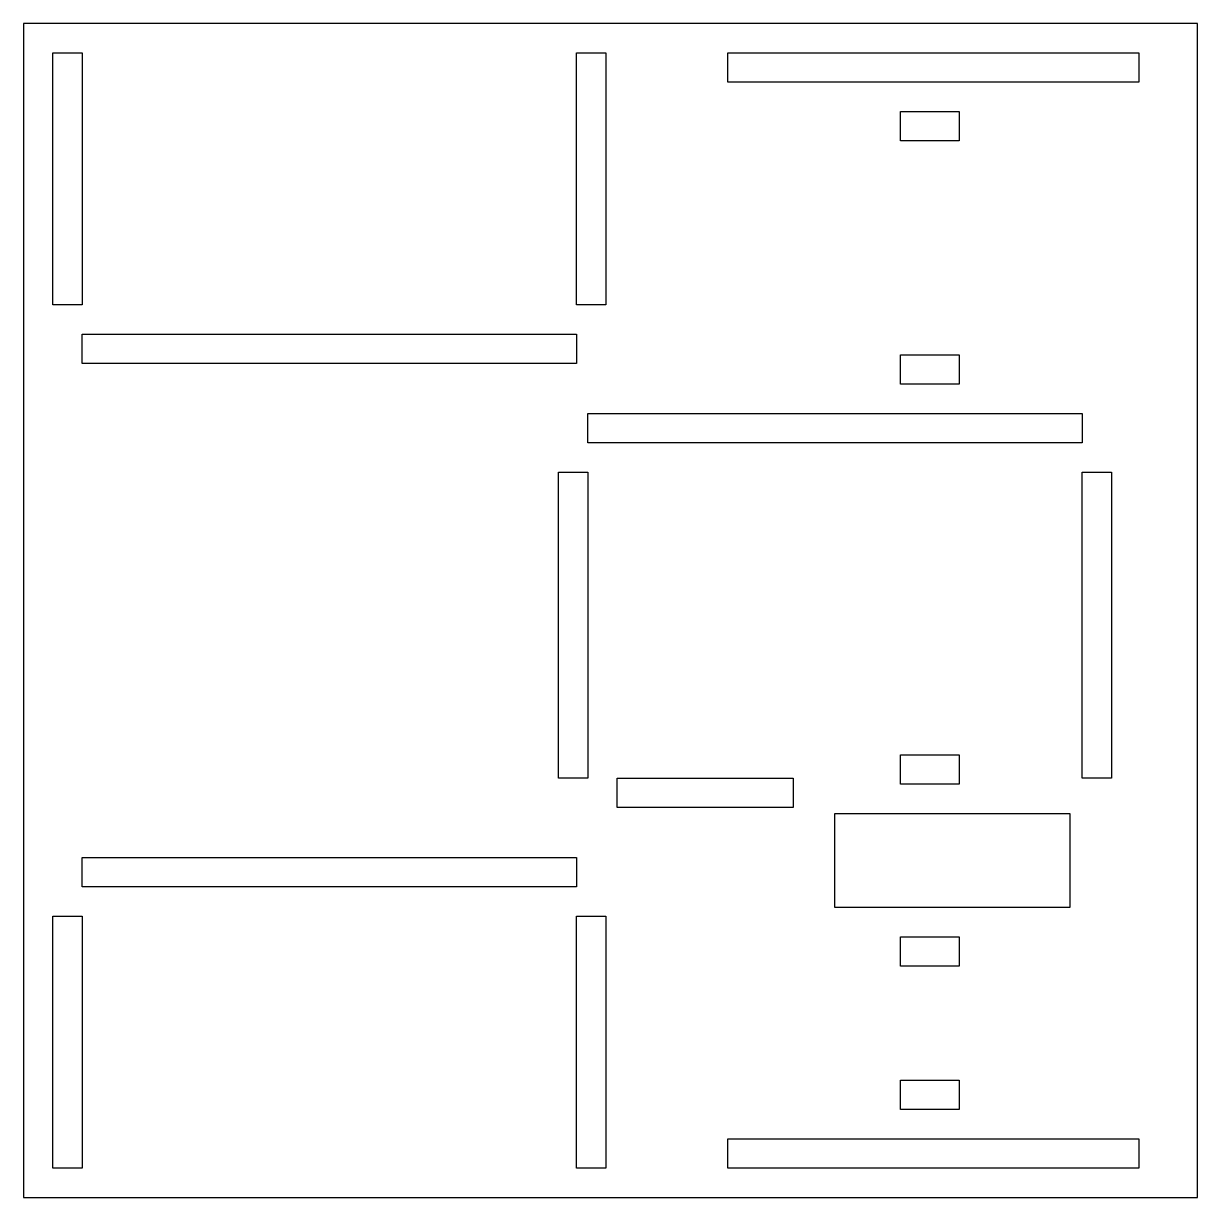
# Model space of a CAD drawing. Header units: inches. Extents: x -5.12 to -0.13, y 0 to 5.
import ezdxf

# ---------------------------------------------------------------- set-up
doc = ezdxf.new("R2010")
doc.units = ezdxf.units.IN
doc.header["$MEASUREMENT"] = 0

msp = doc.modelspace()

# ---------------------------------------------------------------- linework, layer by layer
for points in [[(-0.125, 0), (-0.125, 5), (-5.125, 5), (-5.125, 0)], [(-4.875, 3.8016), (-5, 3.8016), (-5, 4.875), (-4.875, 4.875)], [(-2.7702, 3.8016), (-2.7702, 4.875), (-2.6452, 4.875), (-2.6452, 3.8016)], [(-0.375, 4.75), (-2.125, 4.75), (-2.125, 4.875), (-0.375, 4.875)], [(-1.39, 4.5), (-1.39, 4.625), (-1.14, 4.625), (-1.14, 4.5)], [(-4.875, 3.6766), (-2.7702, 3.6766), (-2.7702, 3.5516), (-4.875, 3.5516)], [(-1.39, 3.464), (-1.39, 3.589), (-1.14, 3.589), (-1.14, 3.464)], [(-2.7216, 3.214), (-2.7216, 3.339), (-0.6166, 3.339), (-0.6166, 3.214)], [(-2.7216, 1.7855), (-2.8466, 1.7855), (-2.8466, 3.089), (-2.7216, 3.089)], [(-0.6166, 3.089), (-0.4916, 3.089), (-0.4916, 1.7855), (-0.6166, 1.7855)], [(-1.39, 1.7605), (-1.39, 1.8855), (-1.14, 1.8855), (-1.14, 1.7605)], [(-2.5966, 1.7855), (-1.8466, 1.7855), (-1.8466, 1.6605), (-2.5966, 1.6605)], [(-1.6691, 1.2355), (-1.6691, 1.6355), (-0.6691, 1.6355), (-0.6691, 1.2355)], [(-2.7702, 1.3234), (-4.875, 1.3234), (-4.875, 1.4484), (-2.7702, 1.4484)], [(-4.875, 0.125), (-5, 0.125), (-5, 1.1984), (-4.875, 1.1984)], [(-2.7702, 0.125), (-2.7702, 1.1984), (-2.6452, 1.1984), (-2.6452, 0.125)], [(-1.39, 0.9855), (-1.39, 1.1105), (-1.14, 1.1105), (-1.14, 0.9855)], [(-1.39, 0.375), (-1.39, 0.5), (-1.14, 0.5), (-1.14, 0.375)], [(-0.375, 0.125), (-2.125, 0.125), (-2.125, 0.25), (-0.375, 0.25)]]:
    msp.add_lwpolyline(points, close=True)

doc.saveas('drawing.dxf')
